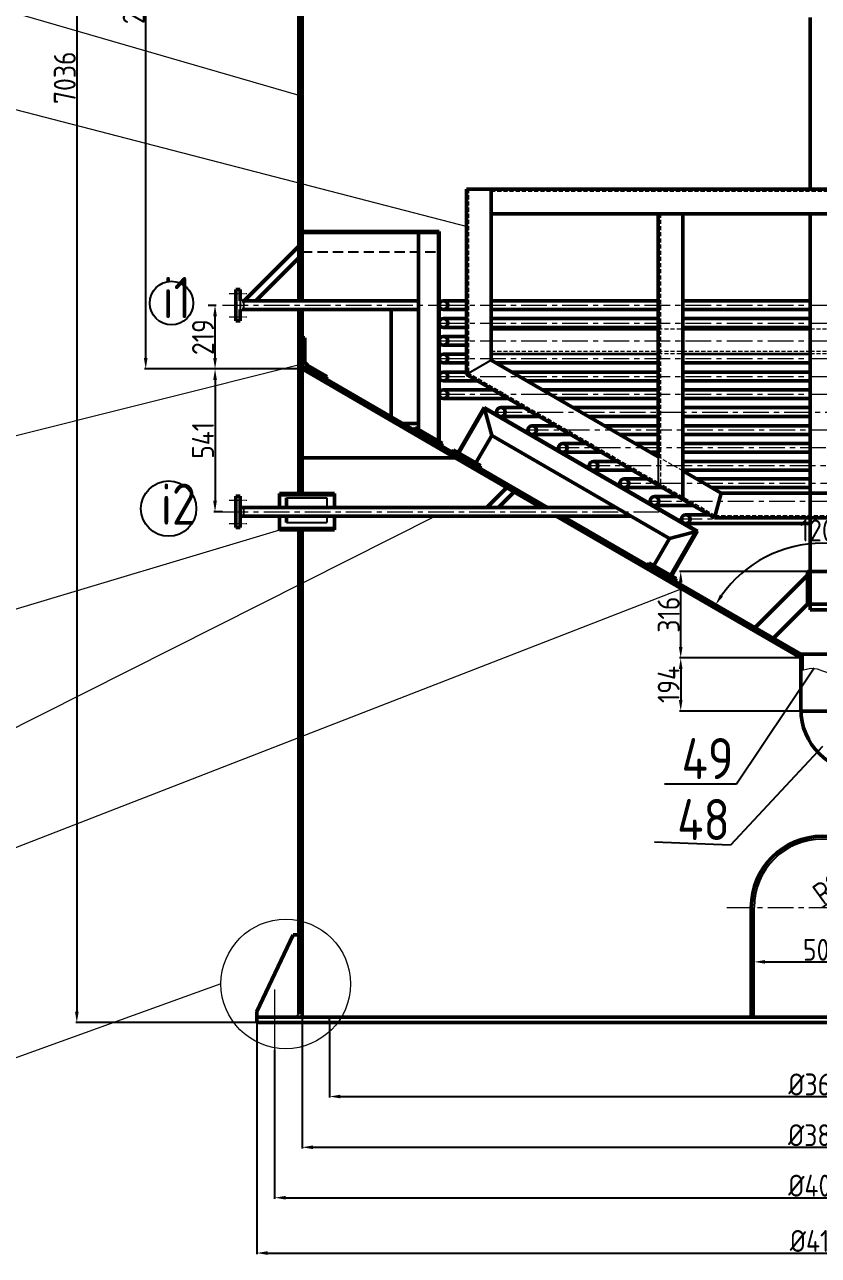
# Model space of a CAD drawing. Extents: x 18044 to 108463, y -14188 to 11042.
# Drawn here: x 94067 to 96964, y 692 to 5185 of the extents above; entities that cross this region are included whole.
import ezdxf

# ---------------------------------------------------------------- set-up
doc = ezdxf.new("R2010")
doc.units = 0
doc.header["$LTSCALE"] = 150
doc.header["$MEASUREMENT"] = 0
doc.linetypes.add('CENTER', pattern=[2, 1.25, -0.25, 0.25, -0.25])
doc.linetypes.add('DASHED', pattern=[0.75, 0.5, -0.25])
doc.layers.get('0').update_dxf_attribs({"linetype": 'CONTINUOUS'})
doc.layers.get('DEFPOINTS').update_dxf_attribs({"linetype": 'CONTINUOUS'})
doc.layers.add('1', color=1, linetype='CONTINUOUS')
doc.styles.add('HZ', font='gbenor.shx', dxfattribs={"bigfont": 'gbcbig.shx'})
doc.styles.get("Standard").update_dxf_attribs({"font": 'gbenor.shx', "bigfont": 'gbcbig.shx'})
doc.dimstyles.get("Standard").update_dxf_attribs({"dimtxt": 0.18, "dimasz": 0.18, "dimexe": 0.18, "dimexo": 0.0625, "dimgap": 0.09, "dimtad": 0, "dimtih": 1, "dimtoh": 1, "dimdec": 4, "dimzin": 0, "dimdsep": 46, "dimtxsty": 'Standard', "dimcen": 0.09, "dimadec": 0, "dimazin": 0, "dimtfac": 1, "dimtdec": 4, "dimtofl": 0, "dimtmove": 0, "dimatfit": 3, "dimfxl": 0, "dimtolj": 1, "dimtzin": 0, "dimarcsym": 0})

# ---------------------------------------------------------------- blocks, each defined once
blk = doc.blocks.new('*D48')
at = {"layer": '1', "color": 1, "lineweight": -2}
for p, q in [((95179.4, 1541.9), (95179.4, 1267.7)), ((98779.4, 1541.9), (98779.4, 1267.7)), ((95219.4, 1271.7), (98739.4, 1271.7))]:
    blk.add_line(p, q, dxfattribs=at)
at = {"layer": '1', "color": 1, "lineweight": 25}
for points in [[(95219.4, 1278.4), (95219.4, 1265), (95179.4, 1271.7)], [(98739.4, 1278.4), (98739.4, 1265), (98779.4, 1271.7)]]:
    blk.add_solid(points, dxfattribs=at)
at = {"layer": 'DEFPOINTS', "color": 0, "lineweight": 25}
for p in [(95179.4, 1541.9), (98779.4, 1541.9), (98779.4, 1271.7)]:
    blk.add_point(p, dxfattribs=at)
at = {"layer": '1', "color": 7, "lineweight": 25, "insert": (96979.4, 1315.7), "char_height": 80, "attachment_point": 5, "style": 'HZ'}
blk.add_mtext('\\A1;%%c3600', dxfattribs=at)
blk = doc.blocks.new('*D47')
at = {"layer": '1', "color": 1, "lineweight": -2}
for p, q in [((95079.4, 1644.9), (95079.4, 1082.4)), ((98879.4, 1644.9), (98879.4, 1082.4)), ((95119.4, 1086.4), (98839.4, 1086.4))]:
    blk.add_line(p, q, dxfattribs=at)
at = {"layer": '1', "color": 1, "lineweight": 25}
for points in [[(95119.4, 1093.1), (95119.4, 1079.8), (95079.4, 1086.4)], [(98839.4, 1093.1), (98839.4, 1079.8), (98879.4, 1086.4)]]:
    blk.add_solid(points, dxfattribs=at)
at = {"layer": 'DEFPOINTS', "color": 0, "lineweight": 25}
for p in [(95079.4, 1644.9), (98879.4, 1644.9), (98879.4, 1086.4)]:
    blk.add_point(p, dxfattribs=at)
at = {"layer": '1', "color": 7, "lineweight": 25, "insert": (96979.4, 1130.4), "char_height": 80, "attachment_point": 5, "style": 'HZ'}
blk.add_mtext('\\A1;%%c3800', dxfattribs=at)
blk = doc.blocks.new('*D46')
at = {"layer": '1', "color": 1, "lineweight": -2}
for p, q in [((94979.4, 1441.9), (94979.4, 898.2)), ((98979.4, 1441.9), (98979.4, 898.2)), ((95019.4, 902.2), (98939.4, 902.2))]:
    blk.add_line(p, q, dxfattribs=at)
at = {"layer": '1', "color": 1, "lineweight": 25}
for points in [[(95019.4, 908.9), (95019.4, 895.5), (94979.4, 902.2)], [(98939.4, 908.9), (98939.4, 895.5), (98979.4, 902.2)]]:
    blk.add_solid(points, dxfattribs=at)
at = {"layer": 'DEFPOINTS', "color": 0, "lineweight": 25}
for p in [(94979.4, 1441.9), (98979.4, 1441.9), (98979.4, 902.2)]:
    blk.add_point(p, dxfattribs=at)
at = {"layer": '1', "color": 7, "lineweight": 25, "insert": (96979.4, 946.2), "char_height": 80, "attachment_point": 5, "style": 'HZ'}
blk.add_mtext('\\A1;%%c4000', dxfattribs=at)
blk = doc.blocks.new('*D45')
at = {"layer": '1', "color": 1, "lineweight": -2}
for p, q in [((94914.4, 1541.9), (94914.4, 696.2)), ((99044.4, 1541.9), (99044.4, 696.2)), ((94954.4, 700.2), (99004.4, 700.2))]:
    blk.add_line(p, q, dxfattribs=at)
at = {"layer": '1', "color": 1, "lineweight": 25}
for points in [[(94954.4, 706.9), (94954.4, 693.5), (94914.4, 700.2)], [(99004.4, 706.9), (99004.4, 693.5), (99044.4, 700.2)]]:
    blk.add_solid(points, dxfattribs=at)
at = {"layer": 'DEFPOINTS', "color": 0, "lineweight": 25}
for p in [(94914.4, 1541.9), (99044.4, 1541.9), (99044.4, 700.2)]:
    blk.add_point(p, dxfattribs=at)
at = {"layer": '1', "color": 7, "lineweight": 25, "insert": (96979.4, 744.2), "char_height": 80, "attachment_point": 5, "style": 'HZ'}
blk.add_mtext('\\A1;%%c4130', dxfattribs=at)
blk = doc.blocks.new('*D30')
at = {"layer": '1', "color": 1, "lineweight": -2}
for p, q in [((94737.4, 4160.9), (94765.9, 4160.9)), ((94761.9, 3968.1), (94761.9, 4120.9)), ((95079.4, 3928.1), (94757.9, 3928.1))]:
    blk.add_line(p, q, dxfattribs=at)
at = {"layer": '1', "color": 1, "lineweight": 25}
for points in [[(94755.2, 4120.9), (94768.6, 4120.9), (94761.9, 4160.9)], [(94755.2, 3968.1), (94768.6, 3968.1), (94761.9, 3928.1)]]:
    blk.add_solid(points, dxfattribs=at)
at = {"layer": 'DEFPOINTS', "color": 0, "lineweight": 25}
for p in [(94737.4, 4160.9), (94761.9, 4160.9), (95079.4, 3928.1)]:
    blk.add_point(p, dxfattribs=at)
at = {"layer": '1', "color": 7, "lineweight": 25, "insert": (94717.9, 4044.5), "char_height": 80, "attachment_point": 5, "rotation": 90, "style": 'HZ'}
blk.add_mtext('\\A1;219', dxfattribs=at)
blk = doc.blocks.new('*D29')
at = {"layer": '1', "color": 1, "lineweight": -2}
for p, q in [((95079.4, 3928.1), (94757.9, 3928.1)), ((94761.9, 3888.1), (94761.9, 3446.7)), ((94789.6, 3406.7), (94757.9, 3406.7))]:
    blk.add_line(p, q, dxfattribs=at)
at = {"layer": '1', "color": 1, "lineweight": 25}
for points in [[(94755.2, 3888.1), (94768.6, 3888.1), (94761.9, 3928.1)], [(94755.2, 3446.7), (94768.6, 3446.7), (94761.9, 3406.7)]]:
    blk.add_solid(points, dxfattribs=at)
at = {"layer": 'DEFPOINTS', "color": 0, "lineweight": 25}
for p in [(95079.4, 3928.1), (94761.9, 3406.7), (94789.6, 3406.7)]:
    blk.add_point(p, dxfattribs=at)
at = {"layer": '1', "color": 7, "lineweight": 25, "insert": (94717.9, 3667.4), "char_height": 80, "attachment_point": 5, "rotation": 90, "style": 'HZ'}
blk.add_mtext('\\A1;541', dxfattribs=at)
blk = doc.blocks.new('*D28')
at = {"layer": '1', "color": 1, "lineweight": -2}
for p, q in [((96729.4, 1761.9), (96729.4, 1767.4)), ((96769.4, 1763.4), (97189.4, 1763.4)), ((97229.4, 1761.9), (97229.4, 1767.4))]:
    blk.add_line(p, q, dxfattribs=at)
at = {"layer": '1', "color": 1, "lineweight": 25}
for points in [[(96769.4, 1770.1), (96769.4, 1756.8), (96729.4, 1763.4)], [(97189.4, 1770.1), (97189.4, 1756.8), (97229.4, 1763.4)]]:
    blk.add_solid(points, dxfattribs=at)
at = {"layer": 'DEFPOINTS', "color": 0, "lineweight": 25}
for p in [(96729.4, 1761.9), (97229.4, 1763.4), (97229.4, 1761.9)]:
    blk.add_point(p, dxfattribs=at)
at = {"layer": '1', "color": 7, "lineweight": 25, "insert": (96979.4, 1807.4), "char_height": 80, "attachment_point": 5, "style": 'HZ'}
blk.add_mtext('\\A1;500', dxfattribs=at)
blk = doc.blocks.new('*D27')
at = {"layer": '1', "color": 1, "lineweight": -2}
for p, q in [((94987.4, 6641.9), (94504.9, 6641.9)), ((94508.9, 3968.1), (94508.9, 6601.9)), ((95079.4, 3928.1), (94504.9, 3928.1))]:
    blk.add_line(p, q, dxfattribs=at)
at = {"layer": '1', "color": 1, "lineweight": 25}
for points in [[(94502.2, 6601.9), (94515.6, 6601.9), (94508.9, 6641.9)], [(94502.2, 3968.1), (94515.6, 3968.1), (94508.9, 3928.1)]]:
    blk.add_solid(points, dxfattribs=at)
at = {"layer": 'DEFPOINTS', "color": 0, "lineweight": 25}
for p in [(94508.9, 6641.9), (94987.4, 6641.9), (95079.4, 3928.1)]:
    blk.add_point(p, dxfattribs=at)
at = {"layer": '1', "color": 7, "lineweight": 25, "insert": (94464.9, 5285), "char_height": 80, "attachment_point": 5, "rotation": 90, "style": 'HZ'}
blk.add_mtext('\\A1;2987', dxfattribs=at)
blk = doc.blocks.new('*D24')
at = {"layer": '1', "color": 1, "lineweight": -2}
for p, q in [((96924.4, 3189.1), (96457.7, 3189.1)), ((96461.7, 2913.1), (96461.7, 3149.1)), ((96899.9, 2873.1), (96457.7, 2873.1))]:
    blk.add_line(p, q, dxfattribs=at)
at = {"layer": '1', "color": 1, "lineweight": 25}
for points in [[(96455, 3149.1), (96468.3, 3149.1), (96461.7, 3189.1)], [(96455, 2913.1), (96468.3, 2913.1), (96461.7, 2873.1)]]:
    blk.add_solid(points, dxfattribs=at)
at = {"layer": 'DEFPOINTS', "color": 0, "lineweight": 25}
for p in [(96461.7, 3189.1), (96924.4, 3189.1), (96899.9, 2873.1)]:
    blk.add_point(p, dxfattribs=at)
at = {"layer": '1', "color": 7, "lineweight": 25, "insert": (96417.7, 3031.1), "char_height": 80, "attachment_point": 5, "rotation": 90, "style": 'HZ'}
blk.add_mtext('\\A1;316', dxfattribs=at)
blk = doc.blocks.new('*D23')
at = {"layer": '1', "color": 1, "lineweight": -2}
for p, q in [((96899.9, 2873.1), (96457.7, 2873.1)), ((96461.7, 2833.1), (96461.7, 2719.1)), ((96900.5, 2679.1), (96457.7, 2679.1))]:
    blk.add_line(p, q, dxfattribs=at)
at = {"layer": '1', "color": 1, "lineweight": 25}
for points in [[(96455, 2833.1), (96468.3, 2833.1), (96461.7, 2873.1)], [(96455, 2719.1), (96468.3, 2719.1), (96461.7, 2679.1)]]:
    blk.add_solid(points, dxfattribs=at)
at = {"layer": 'DEFPOINTS', "color": 0, "lineweight": 25}
for p in [(96899.9, 2873.1), (96461.7, 2679.1), (96900.5, 2679.1)]:
    blk.add_point(p, dxfattribs=at)
at = {"layer": '1', "color": 7, "lineweight": 25, "insert": (96417.7, 2776.1), "char_height": 80, "attachment_point": 5, "rotation": 90, "style": 'HZ'}
blk.add_mtext('\\A1;194', dxfattribs=at)
blk = doc.blocks.new('*D21')
at = {"layer": '1', "color": 1, "lineweight": -2}
blk.add_arc((96979.4, 2840.9), 451.3, 35.1726, 144.8274, dxfattribs=at)
at = {"layer": '1', "color": 1, "lineweight": 25}
for points in [[(96616.1, 3097.2), (96604.9, 3104.4), (96588.9, 3067.2)], [(97353.9, 3104.4), (97342.7, 3097.2), (97369.9, 3067.2)]]:
    blk.add_solid(points, dxfattribs=at)
at = {"layer": 'DEFPOINTS', "color": 0, "lineweight": 25}
for p in [(98351.4, 3635.9), (96030.6, 3390.7), (97133.5, 3265), (96899.9, 2886.9), (97058.9, 2886.9)]:
    blk.add_point(p, dxfattribs=at)
at = {"layer": '1', "color": 7, "lineweight": 25, "insert": (96979.4, 3338.4), "char_height": 80, "attachment_point": 5, "style": 'HZ'}
blk.add_mtext('\\A1;120°', dxfattribs=at)
blk = doc.blocks.new('*D18')
at = {"layer": '1', "color": 1, "lineweight": -2}
for p, q in [((96889.4, 8440.9), (94253.4, 8440.9)), ((94257.4, 8400.9), (94257.4, 1581.9)), ((94914.4, 1541.9), (94253.4, 1541.9))]:
    blk.add_line(p, q, dxfattribs=at)
at = {"layer": '1', "color": 1, "lineweight": 25}
for points in [[(94250.7, 8400.9), (94264.1, 8400.9), (94257.4, 8440.9)], [(94250.7, 1581.9), (94264.1, 1581.9), (94257.4, 1541.9)]]:
    blk.add_solid(points, dxfattribs=at)
at = {"layer": 'DEFPOINTS', "color": 0, "lineweight": 25}
for p in [(96889.4, 8440.9), (94257.4, 1541.9), (94914.4, 1541.9)]:
    blk.add_point(p, dxfattribs=at)
at = {"layer": '1', "color": 7, "lineweight": 25, "insert": (94213.4, 4991.4), "char_height": 80, "attachment_point": 5, "rotation": 90, "style": 'HZ'}
blk.add_mtext('\\A1;7036', dxfattribs=at)
blk = doc.blocks.new('*D17')
at = {"layer": '1', "color": 1, "lineweight": -2}
blk.add_line((96979.4, 1961.9), (97149.4, 2085.2), dxfattribs=at)
at = {"layer": '1', "color": 1, "lineweight": 25}
blk.add_solid([(97145.5, 2090.6), (97153.3, 2079.8), (97181.8, 2108.7)], dxfattribs=at)
at = {"layer": 'DEFPOINTS', "color": 0, "lineweight": 25}
for p in [(97181.8, 2108.7), (96979.4, 1961.9)]:
    blk.add_point(p, dxfattribs=at)
at = {"layer": '1', "color": 7, "lineweight": 25, "insert": (97038.6, 2059.2), "char_height": 80, "attachment_point": 5, "rotation": 35.9386, "style": 'HZ'}
blk.add_mtext('\\A1;R250', dxfattribs=at)

msp = doc.modelspace()

# ---------------------------------------------------------------- linework, layer by layer
at = {"lineweight": 50}
for p, q in [((95067.39178, 5287.94121), (95067.39178, 4176.94121)), ((95079.39178, 5293.94121), (95079.39178, 4176.94121)), ((96934.39178, 5210.94118), (96934.39178, 4584.94121)), ((95679.39178, 4584.94121), (98279.39178, 4584.94121)), ((95679.39178, 4584.94121), (95679.39178, 3907.8729)), ((95769.39178, 4584.94121), (95769.39178, 3959.83443)), ((95769.39178, 4494.94121), (98189.39178, 4494.94121)), ((96379.39178, 4494.94121), (96379.39178, 3607.65076)), ((96469.39178, 4494.94121), (96469.39178, 3451.76619)), ((96934.39178, 4494.94121), (96934.39178, 3269.44118)), ((95079.39178, 4430.46414), (95579.39178, 4430.46414)), ((95504.39178, 4430.46414), (95504.39178, 3707.2068)), ((95579.39178, 4430.46414), (95579.39178, 3663.74347)), ((94867.89178, 4176.94121), (95067.39178, 4376.44121)), ((94910.31819, 4176.94121), (95067.39178, 4334.0148)), ((94837.39178, 4218.44121), (94837.39178, 4103.44121)), ((94837.39178, 4218.44121), (94853.39178, 4218.44121)), ((94853.39178, 4218.44121), (94853.39178, 4176.94121)), ((94853.39178, 4144.94121), (94853.39178, 4103.44121)), ((94862.37372, 4176.94121), (95067.39178, 4176.94121)), ((94862.37372, 4144.94121), (95067.39178, 4144.94121)), ((95067.39178, 4176.94121), (95504.39178, 4176.94121)), ((95067.39178, 4144.94121), (95067.39178, 3635.94121)), ((95067.39178, 4144.94121), (95504.39178, 4144.94121)), ((95079.39178, 4144.94121), (95079.39178, 3635.94121)), ((95404.39178, 4144.94121), (95404.39178, 3753.60009)), ((95595.39178, 4176.94121), (95679.39178, 4176.94121)), ((95595.39178, 4144.94121), (95679.39178, 4144.94121)), ((95769.39178, 4176.94121), (96379.39178, 4176.94121)), ((95769.39178, 4144.94121), (96379.39178, 4144.94121)), ((96469.39178, 4176.94121), (96934.39178, 4176.94121)), ((96469.39178, 4144.94121), (96934.39178, 4144.94121)), ((94837.39178, 4103.44121), (94853.39178, 4103.44121)), ((95595.39178, 4111.94121), (95679.39178, 4111.94121)), ((95769.39178, 4111.94121), (96379.39178, 4111.94121)), ((96469.39178, 4111.94121), (96934.39178, 4111.94121)), ((95595.39178, 4079.94121), (95679.39178, 4079.94121)), ((95595.39178, 4046.94121), (95679.39178, 4046.94121)), ((95769.39178, 4079.94121), (96379.39178, 4079.94121)), ((95769.39178, 4074.94121), (96379.39178, 4074.94121)), ((96469.39178, 4079.94121), (96934.39178, 4079.94121)), ((96469.39178, 4074.94121), (96934.39178, 4074.94121)), ((95079.39178, 4041.94121), (95089.39178, 4041.94121)), ((95089.39178, 4041.94121), (95089.39178, 3959.22935)), ((95595.39178, 4014.94121), (95679.39178, 4014.94121)), ((95595.39178, 3981.94121), (95679.39178, 3981.94121)), ((96379.39178, 3607.65076), (95769.39178, 3959.83443)), ((95079.39178, 3928.07182), (95085.39179, 3938.46414)), ((95638.32048, 3604.16642), (95079.39178, 3928.07182)), ((95662.64202, 3603.94121), (95085.39179, 3938.46414)), ((95099.36375, 3941.92505), (95170.92726, 3900.4532)), ((95595.39178, 3949.94121), (95679.39178, 3949.94121)), ((95595.39178, 3916.94121), (95679.39178, 3916.94121)), ((95786.52734, 3949.94121), (96379.39178, 3949.94121)), ((95843.68501, 3916.94121), (96379.39178, 3916.94121)), ((96469.39178, 3949.94121), (96934.39178, 3949.94121)), ((96469.39178, 3916.94121), (96934.39178, 3916.94121)), ((95170.92726, 3900.4532), (95166.21067, 3891.62869)), ((95595.39178, 3884.94121), (95719.11064, 3884.94121)), ((96379.39178, 3503.72771), (95679.39178, 3907.8729)), ((95899.11064, 3884.94121), (96379.39178, 3884.94121)), ((96469.39178, 3884.94121), (96934.39178, 3884.94121)), ((95595.39178, 3851.94121), (95776.26832, 3851.94121)), ((95595.39178, 3819.94121), (95831.69394, 3819.94121)), ((95956.26832, 3851.94121), (96379.39178, 3851.94121)), ((96011.69394, 3819.94121), (96379.39178, 3819.94121)), ((96469.39178, 3851.94121), (96934.39178, 3851.94121)), ((96469.39178, 3819.94121), (96934.39178, 3819.94121)), ((95649.32123, 3623.21858), (95744.32135, 3787.76362)), ((96523.01357, 3336.50282), (95744.32135, 3787.76362)), ((95771.71249, 3685.20646), (95744.32135, 3787.76362)), ((95805.34998, 3786.94121), (95888.85162, 3786.94121)), ((96068.85162, 3786.94121), (96379.39178, 3786.94121)), ((96469.39178, 3786.94121), (96934.39178, 3786.94121)), ((95805.34998, 3754.94121), (95944.27725, 3754.94121)), ((96124.27725, 3754.94121), (96379.39178, 3754.94121)), ((96469.39178, 3754.94121), (96934.39178, 3754.94121)), ((95504.39178, 3729.44118), (95446.08021, 3729.44118)), ((95487.12568, 3705.61745), (95492.14188, 3714.30576)), ((95591.64168, 3656.64452), (95492.14188, 3714.30576)), ((95579.39178, 3663.74347), (95504.39178, 3707.2068)), ((95714.21241, 3585.61341), (95771.71249, 3685.20646)), ((96420.62437, 3309.15481), (95771.71249, 3685.20646)), ((95919.27348, 3720.86941), (96003.29133, 3720.86941)), ((95919.27348, 3688.86941), (96058.71695, 3688.86941)), ((96183.29133, 3720.86941), (96379.39178, 3720.86941)), ((96238.71695, 3688.86941), (96379.39178, 3688.86941)), ((96469.39178, 3720.86941), (96934.39178, 3720.86941)), ((96469.39178, 3688.86941), (96934.39178, 3688.86941)), ((95591.64168, 3656.64452), (95586.64167, 3647.98425)), ((96031.43699, 3655.86941), (96115.87463, 3655.86941)), ((96295.87463, 3655.86941), (96379.39178, 3655.86941)), ((96469.39178, 3655.86941), (96934.39178, 3655.86941)), ((95067.39178, 3635.94121), (95067.39178, 3473.20392)), ((95079.39178, 3603.94121), (95079.39178, 3635.94121)), ((95079.39178, 3603.94121), (95638.32048, 3604.16642)), ((95079.39178, 3603.94121), (95079.39178, 3473.20392)), ((95627.00071, 3624.55831), (95632.01691, 3633.24662)), ((95731.51671, 3575.58538), (95632.01691, 3633.24662)), ((95951.45079, 3422.70392), (95638.32048, 3604.16642)), ((95975.3837, 3422.70392), (95662.64202, 3603.94121)), ((96031.43699, 3623.86941), (96171.30026, 3623.86941)), ((96351.30026, 3623.86941), (96379.39178, 3623.86941)), ((96469.39178, 3623.86941), (96934.39178, 3623.86941)), ((95731.51671, 3575.58538), (95726.5167, 3566.92512)), ((96143.60049, 3590.86941), (96228.45793, 3590.86941)), ((96143.60049, 3558.86941), (96283.88356, 3558.86941)), ((96469.39178, 3590.86941), (96934.39178, 3590.86941)), ((96469.39178, 3558.86941), (96934.39178, 3558.86941)), ((96609.25147, 3474.94121), (96469.39178, 3555.68924)), ((96255.764, 3526.94121), (96339.18483, 3526.94121)), ((96519.18483, 3526.94121), (96934.39178, 3526.94121)), ((94837.39178, 3464.20392), (94837.39178, 3349.20392)), ((94837.39178, 3464.20392), (94853.39178, 3464.20392)), ((94853.39178, 3464.20392), (94853.39178, 3349.20392)), ((95197.39178, 3473.20392), (94997.39178, 3473.20392)), ((94997.39178, 3422.70392), (94997.39178, 3473.20392)), ((95197.39178, 3422.70392), (95197.39178, 3473.20392)), ((95753.89168, 3422.70392), (95826.37468, 3495.18692)), ((95796.31809, 3422.70392), (95853.23515, 3479.62098)), ((96255.764, 3494.94121), (96394.61046, 3494.94121)), ((96366.07802, 3461.94121), (96451.76813, 3461.94121)), ((96469.39178, 3451.76619), (96379.39178, 3503.72771)), ((96574.61046, 3494.94121), (96934.39178, 3494.94121)), ((96609.25147, 3474.94121), (96585.13604, 3384.94121)), ((96609.25147, 3474.94121), (97349.53209, 3474.94121)), ((94997.39178, 3422.70392), (94862.1188, 3422.70392)), ((94997.39178, 3422.70392), (96224.68489, 3422.70392)), ((95022.39178, 3422.70392), (95022.39178, 3457.74918)), ((96366.07802, 3429.94121), (96507.19376, 3429.94121)), ((96585.13604, 3384.94121), (96469.39178, 3451.76619)), ((94997.39178, 3390.70392), (94862.1188, 3390.70392)), ((94997.39178, 3390.70392), (96279.90385, 3390.70392)), ((94997.39178, 3340.20392), (94997.39178, 3390.70392)), ((95022.39178, 3367.24918), (95022.39178, 3390.70392)), ((95197.39178, 3340.20392), (95197.39178, 3390.70392)), ((96899.89178, 2873.07182), (96006.66975, 3390.70392)), ((96899.89178, 2886.94121), (96030.60266, 3390.70392)), ((96480.09102, 3395.86941), (96566.20784, 3395.86941)), ((96585.13604, 3384.94121), (97373.64751, 3384.94121)), ((94837.39178, 3349.20392), (94853.39178, 3349.20392)), ((95197.39178, 3340.20392), (94997.39178, 3340.20392)), ((95067.39178, 3340.20392), (95067.39178, 1573.94121)), ((95079.39178, 3340.20392), (95079.39178, 1561.94121)), ((96420.62437, 3309.15481), (96523.01561, 3336.50164)), ((96428.74409, 3173.21858), (96523.01561, 3336.50164)), ((96480.09102, 3363.86941), (96934.39178, 3363.86941)), ((96363.73147, 3210.61341), (96420.62437, 3309.15481)), ((96934.39178, 3267.94118), (96934.39178, 3069.07182)), ((96346.39479, 3220.58535), (96341.39478, 3211.92509)), ((96346.39479, 3220.58535), (96446.08079, 3163.24662)), ((96441.06459, 3154.55831), (96446.08079, 3163.24662)), ((96732.94352, 2983.68958), (96924.39178, 3175.13783)), ((97034.39178, 3189.07182), (96924.39178, 3189.07182)), ((96924.39178, 3189.07182), (96924.39178, 3069.07182)), ((96800.09469, 2944.77473), (96924.39178, 3069.07182)), ((97034.39178, 3069.07182), (96924.39178, 3069.07182)), ((96934.39178, 3069.07182), (96934.39178, 3049.07182)), ((96934.39178, 3049.07182), (97024.39178, 3049.07182)), ((96899.89178, 2886.94121), (96899.89178, 2686.94121)), ((96899.89178, 2886.94121), (97058.89178, 2886.94121)), ((96900.45392, 2679.07182), (97059.32013, 2679.07182)), ((96719.39178, 1561.94121), (96719.39178, 1961.94121)), ((94914.39178, 1581.94121), (95047.39178, 1861.94121)), ((95047.39178, 1861.94121), (95067.39178, 1861.94121)), ((94914.39178, 1561.94121), (94914.39178, 1581.94121)), ((94914.39178, 1561.94121), (99044.39178, 1561.94121)), ((94914.39178, 1561.94121), (94914.39178, 1541.94121)), ((94914.39178, 1541.94121), (99044.39178, 1541.94121))]:
    msp.add_line(p, q, dxfattribs=at)
for centre in [(95595.39178, 4160.94121), (95595.39178, 4095.94121), (95595.39178, 4030.94121), (95595.39178, 3965.94121), (95595.39178, 3900.94121), (95595.39178, 3835.94121), (95805.34998, 3770.94121), (95919.27348, 3704.86941), (96031.43699, 3639.86941), (96143.60049, 3574.86941), (96255.764, 3510.94121), (96366.07802, 3445.94121), (96480.09102, 3379.86941)]:
    msp.add_circle(centre, 16, dxfattribs=at)
for centre, radius, start, end in [((95109.39178, 3959.22935), 20, 180, 239.90723102), ((97131.39178, 2686.94121), 231.5, 180, 270), ((96979.39178, 1961.94121), 260, 0, 180)]:
    msp.add_arc(centre, radius, start, end, dxfattribs=at)
at = {"layer": '1', "lineweight": 18}
for p, q in [((93722.89168, 5316.94118), (95067.39178, 4927.94118)), ((93722.89168, 4955.44118), (95687.39178, 4446.94118)), ((95089.39178, 3947.70392), (93722.89168, 3606.44118)), ((95566.64781, 3390.70392), (93722.89168, 2461.94118)), ((93747.89168, 2965.94118), (95022.39178, 3348.20392)), ((96465.24722, 3124.95317), (93722.89168, 2059.44118)), ((94783.47838, 1682.69916), (93722.89168, 1300.19916)), ((94979.39178, 1661.94121), (94979.39178, 1441.94121))]:
    msp.add_line(p, q, dxfattribs=at)
at = {"layer": '1', "color": 1, "linetype": 'DASHED', "lineweight": 18, "ltscale": 0.2}
for p, q in [((95687.39178, 4584.94121), (95687.39178, 3912.4917)), ((95769.39178, 4576.94121), (98189.39178, 4576.94121)), ((96387.39178, 4494.94121), (96387.39178, 3499.10891)), ((96379.39178, 4074.94121), (96469.39178, 4074.94121)), ((96934.39178, 4074.94121), (97024.39178, 4074.94121)), ((95769.39178, 3992.94121), (96379.39178, 3992.94121)), ((96379.39178, 3992.94121), (96469.39178, 3992.94121)), ((96379.39178, 3984.94121), (96469.39178, 3984.94121)), ((96469.39178, 3992.94121), (96934.39178, 3992.94121)), ((96934.39178, 3992.94121), (97024.39178, 3992.94121)), ((96934.39178, 3984.94121), (97024.39178, 3984.94121)), ((96379.39178, 3512.96532), (95687.39178, 3912.4917)), ((96469.39178, 3555.68924), (96379.39178, 3607.65076)), ((96469.39178, 3461.00379), (96379.39178, 3512.96532)), ((96587.27964, 3392.94121), (96469.39178, 3461.00379)), ((96587.27964, 3392.94121), (97371.50392, 3392.94121))]:
    msp.add_line(p, q, dxfattribs=at)
at = {"layer": '1', "color": 0, "lineweight": 25}
for p, q in [((95079.39178, 4424.46414), (95579.39178, 4424.46414)), ((95573.39178, 4430.46414), (95573.39178, 3667.22054)), ((94853.39178, 4176.94121), (94853.39178, 4144.94121)), ((95769.39178, 3959.83443), (95679.39178, 3907.8729)), ((95769.39178, 3984.94121), (96379.39178, 3984.94121)), ((95769.39178, 3981.94121), (96379.39178, 3981.94121)), ((96469.39178, 3984.94121), (96934.39178, 3984.94121)), ((96469.39178, 3981.94121), (96934.39178, 3981.94121)), ((95654.51252, 3620.21016), (95746.51264, 3779.55905)), ((96514.82431, 3334.31389), (95746.51264, 3779.55905)), ((96379.39178, 3607.65076), (96379.39178, 3503.72771)), ((95197.39178, 3465.20392), (94997.39178, 3465.20392)), ((95022.39178, 3457.74918), (95169.89168, 3457.74918)), ((95169.89168, 3457.74918), (95169.89168, 3422.70392)), ((95170.39168, 3390.70392), (95170.39168, 3367.24918)), ((95197.39178, 3348.20392), (94997.39178, 3348.20392)), ((95022.39178, 3367.24918), (95170.39168, 3367.24918)), ((96423.54308, 3176.21016), (96514.82431, 3334.31389)), ((96906.89178, 2886.94121), (96906.89178, 2828.23954)), ((96664.89168, 2412.24918), (96401.89168, 2412.24918)), ((96642.89168, 2189.74918), (96366.39168, 2200.74918)), ((96729.39178, 1561.94121), (96729.39178, 1961.94121)), ((95067.39178, 1573.94121), (95055.39178, 1561.94121)), ((95179.39178, 1541.94121), (95179.39178, 1561.94121))]:
    msp.add_line(p, q, dxfattribs=at)
at = {"layer": '1', "color": 1, "linetype": 'DASHED', "lineweight": 25, "ltscale": 0.5}
msp.add_line((95079.39178, 4355.46414), (95579.39178, 4355.46414), dxfattribs=at)
at = {"layer": '1', "color": 5, "linetype": 'CENTER', "lineweight": 18, "ltscale": 0.1}
for p, q in [((94813.39178, 4203.44121), (94877.39178, 4203.44121)), ((94813.39178, 4118.44121), (94877.39178, 4118.44121)), ((94813.39178, 3449.20392), (94877.39178, 3449.20392)), ((94813.39178, 3364.20392), (94877.39178, 3364.20392))]:
    msp.add_line(p, q, dxfattribs=at)
at = {"layer": '1', "color": 3, "linetype": 'CENTER', "lineweight": 18, "ltscale": 0.5}
for p, q in [((94789.64173, 4160.94121), (95579.39178, 4160.94121)), ((95579.39178, 4160.94121), (98379.39178, 4160.94121)), ((95579.39178, 4095.94121), (98379.39178, 4095.94121)), ((95579.39178, 4030.94121), (98379.39178, 4030.94121)), ((95579.39178, 3965.94121), (98379.39178, 3965.94121)), ((95579.39178, 3900.94121), (98379.39178, 3900.94121)), ((95579.39178, 3835.94121), (98374.39168, 3835.94121)), ((95789.34998, 3770.94121), (98169.43358, 3770.94121)), ((95885.51349, 3705.94121), (98073.27007, 3705.94121)), ((95997.67699, 3640.94121), (97943.34657, 3640.94121)), ((96109.8405, 3575.94121), (97831.14712, 3575.94121)), ((96222.00401, 3510.94121), (97719.01956, 3510.94121)), ((96334.16751, 3445.94121), (97608.70553, 3445.94121)), ((94789.64173, 3406.70392), (96389.90862, 3406.70392)), ((96446.33102, 3380.94121), (97512.45254, 3380.94121)), ((96629.39178, 1961.94121), (97329.39178, 1961.94121))]:
    msp.add_line(p, q, dxfattribs=at)
at = {"layer": '1', "color": 1, "lineweight": 25}
for p, q in [((96948.8938, 2835.14764), (96664.89168, 2412.24918)), ((96979.39178, 2550.24918), (96642.89168, 2189.74918))]:
    msp.add_line(p, q, dxfattribs=at)
at = {"layer": '1', "color": 0, "lineweight": 25}
for centre, radius in [((94602.89168, 4168.74918), 79.52515), ((94592.39168, 3418.24918), 100.90218)]:
    msp.add_circle(centre, radius, dxfattribs=at)
at = {"layer": '1', "lineweight": 18}
msp.add_circle((95019.89168, 1682.69916), 236.4133, dxfattribs=at)
at = {"layer": '1', "color": 0, "lineweight": 25}
for centre, radius, start, end in [((94841.89168, 4160.94121), 25.99065, 296.26161509, 63.73838491), ((94842.89168, 3406.70392), 25.01363, 294.82037564, 65.17962436), ((96979.39178, 1961.94121), 250, 0, 180)]:
    msp.add_arc(centre, radius, start, end, dxfattribs=at)
at = {"layer": '1', "color": 6, "lineweight": 18}
msp.add_open_spline([(96900.30217, 2825.7925), (96913.57212, 2830.76498), (96953.38194, 2845.68243), (97005.74377, 2806.56301), (97046.63052, 2819.99448), (97059.30217, 2825.7925)], degree=3, knots=[0, 0, 0, 0, 40.9885654787, 122.965696436, 163.9542619147, 163.9542619147, 163.9542619147, 163.9542619147], dxfattribs=at)

# ---------------------------------------------------------------- texts
at = {"layer": '1', "color": 0, "lineweight": 25, "char_height": 150, "width": 292, "attachment_point": 1, "style": 'HZ'}
for s, insert in [('i1', (94570.16093, 4263.69916)), ('i2', (94563.66093, 3509.46187)), ('49', (96464.57538, 2580.54315)), ('48', (96448.57538, 2358.04315))]:
    msp.add_mtext(s, dxfattribs=dict(at, insert=insert))

# ---------------------------------------------------------------- dimensions: what is measured, and where the dimension line sits
at = {"layer": '1', "color": 0, "lineweight": 25}
for base, p1, p2, text, picture, middle in [((94257.39168, 1541.94121), (96889.39178, 8440.94121), (94914.39178, 1541.94121), '7036', '*D18', (94213.39168, 4991.44121)), ((94508.89168, 6641.94121), (95079.39178, 3928.07182), (94987.39178, 6641.94121), '2987', '*D27', (94464.89168, 5285.00651)), ((94761.89168, 4160.94121), (95079.39178, 3928.07182), (94737.39178, 4160.94121), '219', '*D30', (94717.89168, 4044.50651)), ((94761.89168, 3406.70392), (95079.39178, 3928.07182), (94789.64173, 3406.70392), '541', '*D29', (94717.89168, 3667.38787))]:
    dim = msp.add_linear_dim(base=base, p1=p1, p2=p2, angle=90, text=text, dimstyle='Standard', override={"dimscale": 40, "dimtxt": 2, "dimasz": 1, "dimexe": 0.1, "dimexo": 0, "dimgap": 0.1, "dimtad": 1, "dimtih": 0, "dimtoh": 0, "dimzin": 8, "dimtxsty": 'HZ', "dimclrd": 1, "dimclre": 1, "dimclrt": 7, "dimatfit": 0, "dimtvp": 0.718659}, dxfattribs=at)
    dim.commit()
    dim.dimension.update_dxf_attribs({"geometry": picture, "text_midpoint": middle})
dim = msp.add_angular_dim_2l(base=(97133.52106, 3265.04896), line1=((97058.89178, 2886.94121), (98351.3605, 3635.94121)), line2=((96899.89178, 2886.94121), (96030.60266, 3390.70392)), dimstyle='Standard', override={"dimscale": 40, "dimtxt": 2, "dimasz": 1, "dimexe": 2, "dimexo": 0, "dimgap": 0.1, "dimtad": 1, "dimtih": 0, "dimtoh": 0, "dimzin": 8, "dimtxsty": 'HZ', "dimclrd": 1, "dimclre": 1, "dimclrt": 7, "dimatfit": 0, "dimtvp": 0.718659}, dxfattribs=at)
dim.commit()
dim.dimension.update_dxf_attribs({"geometry": '*D21', "text_midpoint": (96979.39178, 3338.38911)})
dim = msp.add_linear_dim(base=(96461.68291, 3189.07182), p1=(96899.89178, 2873.07182), p2=(96924.39178, 3189.07182), angle=90, dimstyle='Standard', override={"dimscale": 40, "dimtxt": 2, "dimasz": 1, "dimexe": 0.1, "dimexo": 0, "dimgap": 0.1, "dimtad": 1, "dimtih": 0, "dimtoh": 0, "dimzin": 8, "dimtxsty": 'HZ', "dimclrd": 1, "dimclre": 1, "dimclrt": 7, "dimatfit": 0, "dimtvp": 0.718659}, dxfattribs=at)
dim.commit()
dim.dimension.update_dxf_attribs({"geometry": '*D24', "text_midpoint": (96417.68291, 3031.07182)})
dim = msp.add_linear_dim(base=(96461.68291, 2679.07182), p1=(96899.89178, 2873.07182), p2=(96900.45392, 2679.07182), angle=90, dimstyle='Standard', override={"dimscale": 40, "dimtxt": 2, "dimasz": 1, "dimexe": 0.1, "dimexo": 0, "dimgap": 0.1, "dimtad": 1, "dimtih": 0, "dimtoh": 0, "dimzin": 8, "dimtxsty": 'HZ', "dimclrd": 1, "dimclre": 1, "dimclrt": 7, "dimatfit": 0, "dimtvp": 0.718659}, dxfattribs=at)
dim.commit()
dim.dimension.update_dxf_attribs({"geometry": '*D23', "text_midpoint": (96461.68291, 2776.07182), "dimtype": 160})
dim = msp.add_radius_dim(center=(96979.39178, 1961.94121), mpoint=(97181.80331, 2108.67079), dimstyle='Standard', override={"dimscale": 40, "dimtxt": 2, "dimasz": 1, "dimexe": 2, "dimexo": 0, "dimgap": 0.1, "dimtad": 1, "dimtih": 0, "dimtoh": 0, "dimzin": 8, "dimtxsty": 'HZ', "dimclrd": 1, "dimclre": 1, "dimclrt": 7, "dimatfit": 0, "dimtvp": 0.718659}, dxfattribs=at)
dim.commit()
dim.dimension.update_dxf_attribs({"geometry": '*D17', "text_midpoint": (97038.58022, 2059.19206)})
dim = msp.add_linear_dim(base=(97229.39178, 1763.44118), p1=(96729.39178, 1761.94121), p2=(97229.39178, 1761.94121), dimstyle='Standard', override={"dimscale": 40, "dimtxt": 2, "dimasz": 1, "dimexe": 0.1, "dimexo": 0, "dimgap": 0.1, "dimtad": 1, "dimtih": 0, "dimtoh": 0, "dimzin": 8, "dimtxsty": 'HZ', "dimclrd": 1, "dimclre": 1, "dimclrt": 7, "dimatfit": 0, "dimtvp": 0.718659}, dxfattribs=at)
dim.commit()
dim.dimension.update_dxf_attribs({"geometry": '*D28', "text_midpoint": (96979.39178, 1807.44118)})
for base, p1, p2, text, picture, middle in [((98879.39178, 1086.44118), (95079.39178, 1644.94121), (98879.39178, 1644.94121), '%%c3800', '*D47', (96979.39178, 1130.44118)), ((99044.39178, 700.19916), (94914.39178, 1541.94121), (99044.39178, 1541.94121), '%%c4130', '*D45', (96979.39178, 744.19916)), ((98779.39178, 1271.69916), (95179.39178, 1541.94121), (98779.39178, 1541.94121), '%%c3600', '*D48', (96979.39178, 1315.69916)), ((98979.39178, 902.19916), (94979.39178, 1441.94121), (98979.39178, 1441.94121), '%%c4000', '*D46', (96979.39178, 946.19916))]:
    dim = msp.add_linear_dim(base=base, p1=p1, p2=p2, text=text, dimstyle='Standard', override={"dimscale": 40, "dimtxt": 2, "dimasz": 1, "dimexe": 0.1, "dimexo": 0, "dimgap": 0.1, "dimtad": 1, "dimtih": 0, "dimtoh": 0, "dimzin": 8, "dimtxsty": 'HZ', "dimclrd": 1, "dimclre": 1, "dimclrt": 7, "dimatfit": 0, "dimtvp": 0.718659}, dxfattribs=at)
    dim.commit()
    dim.dimension.update_dxf_attribs({"geometry": picture, "text_midpoint": middle})

doc.saveas('drawing.dxf')
